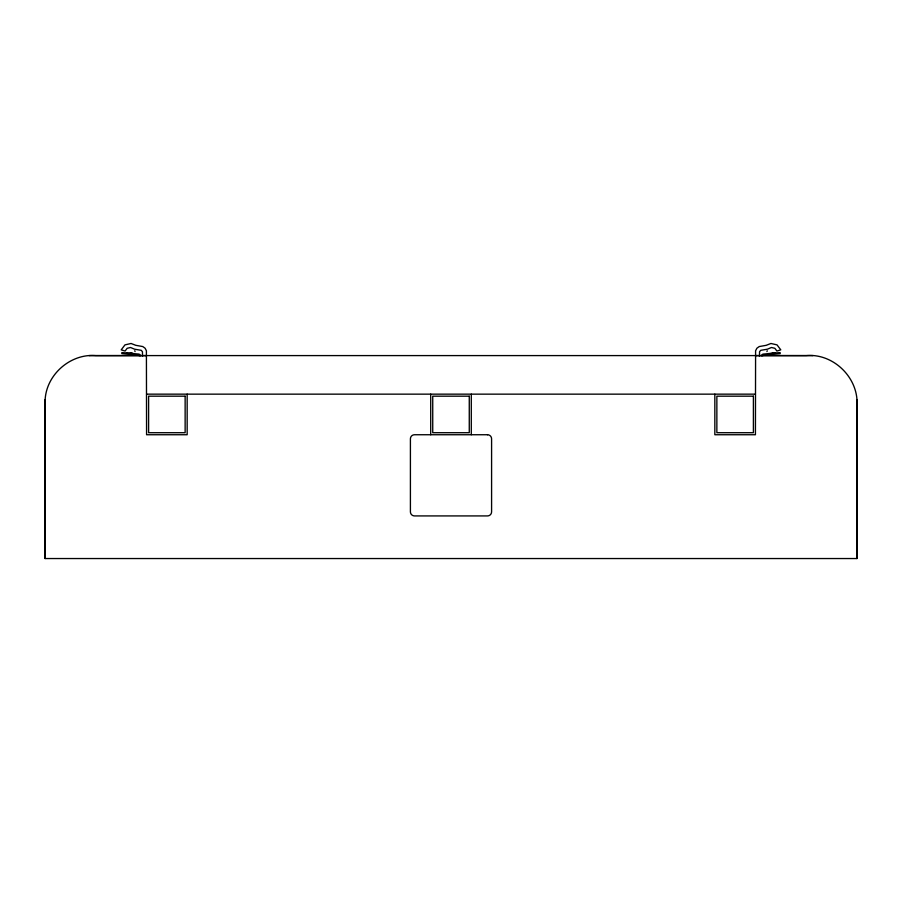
<?xml version="1.0" encoding="UTF-8"?>
<svg xmlns="http://www.w3.org/2000/svg" width="902" height="902" viewBox="0 0 902 902"><rect width="100%" height="100%" fill="white"/><g stroke="black" fill="none" stroke-linecap="round" stroke-linejoin="round"><path stroke-width="1.35" d="M45.1 558.541L45.145 399.563C46.6 374.296 70.615 353.46 95.837 355.591L806.162 355.591C833.876 353.088 859.403 378.615 856.9 406.328L856.9 558.541L45.1 558.541L45.145 399.563M766.948 351.622L767.207 350.72M762.607 355.771L763.498 355.061L780.219 353.607L780.129 352.592L763.408 354.058A2.041 2.041 0 0 0 761.57 355.783M774.48 353.088L772.788 352.885L775.517 352.998M768.718 354.61L767.963 354.678M770.691 353.415L773.273 353.189M132.515 353.516L130.88 353.032L133.552 353.607M768.448 353.618L769.485 353.528M128.727 353.178L131.309 353.404M134.037 354.666L133.282 354.599M89.084 355.625L146.575 355.591M146.575 394.151L755.425 394.151M755.425 355.591L812.916 355.625M126.483 352.986L127.52 353.077M139.393 355.771L138.502 355.05L121.781 353.595L121.871 352.581L138.592 354.046A2.03 2.03 0 0 1 140.43 355.771M134.793 350.709L135.052 351.611M856.855 399.563L856.9 558.541M759.484 356.403L759.54 351.735L760.747 350.326L767.388 349.198L771.447 347.507L774.829 348.285L776.915 351.047L780.794 349.852L777.028 344.88L770.951 343.482L766.204 345.319L759.225 346.56L756.902 348.228L755.594 350.777L755.425 434.741L714.835 434.741L714.835 394.151M471.295 394.151L471.295 434.741M430.705 394.151L430.705 434.741M187.165 394.151L187.165 434.741L146.575 434.741L146.406 350.777L145.098 348.228L142.775 346.56L135.796 345.319L131.049 343.482L124.972 344.88L121.206 349.852L125.085 351.047L127.171 348.285L130.553 347.507L134.612 349.198L141.253 350.326L142.46 351.735L142.516 356.403M185.135 396.181L148.605 396.181L148.605 432.712L185.135 432.712L185.135 396.181M469.265 396.181L432.734 396.181L432.734 432.712L469.265 432.712L469.265 396.181M753.395 396.181L716.864 396.181L716.864 432.712L753.395 432.712L753.395 396.181M487.531 434.741L414.469 434.741A4.059 4.059 0 0 0 410.41 438.8L410.41 511.862A4.059 4.059 0 0 0 414.469 515.921L487.531 515.921A4.059 4.059 0 0 0 491.59 511.862L491.59 438.8A4.059 4.059 0 0 0 487.531 434.741M773.104 354.937L772.078 354.373L773.104 354.937"/></g></svg>
